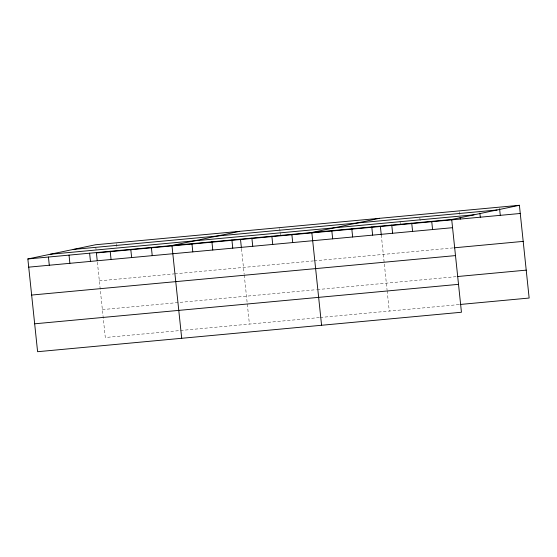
<?xml version="1.0" encoding="UTF-8"?>
<svg xmlns="http://www.w3.org/2000/svg" width="557" height="557" viewBox="0 0 557 557"><rect width="100%" height="100%" fill="white"/><g stroke="black" fill="none" stroke-linecap="round" stroke-linejoin="round"><path stroke-width="0.42" stroke-dasharray="2.79 2.09" d="M99.348 280.846L173.972 273.898M174.828 273.821L313.389 260.92M314.225 260.843L453.259 247.893M102.37 309.601L316.411 289.668M317.246 289.591L457.116 276.571M319.342 317.574L105.301 337.507L97.301 261.4M320.178 317.497L459.212 304.554M459.546 211.688L459.887 214.96M419.839 217.864L420.18 221.143M400.03 221.366L400.288 223.823M381.28 234.957L387.059 289.925M387.15 290.768L389.28 311.064M279.711 228.433L280.053 231.705M280.136 232.527L280.401 234.984M241.501 248.826L244.168 274.197M244.251 275.04L249.411 324.083M116.225 243.653L116.566 246.932M95.811 247.211L96.069 249.661"/><path stroke-width="0.84" d="M519.403 205.289L451.699 219.493L461.447 312.247L37.598 351.711L27.85 258.956L95.553 244.753L519.403 205.289L529.15 298.044L460.047 304.477M239.663 231.336L171.96 245.54L181.707 338.294M379.533 218.309L311.829 232.52L321.577 325.274M73.211 249.439L497.06 209.975M50.193 254.27L474.042 214.807M27.85 258.956L451.699 219.493M520.259 213.477L96.41 252.941L97.21 260.551M28.713 267.151L452.562 227.688M454.094 247.816L523.197 241.383M31.645 295.057L455.494 255.593M457.945 276.488L526.219 270.138M34.666 323.805L458.515 284.342M499.594 208.784L500.283 215.336M479.869 213.101L480.301 217.195M460.145 217.418L460.319 219.061M431.717 221.359L432.58 229.547M411.734 223.218L412.598 231.406M391.759 225.077L392.615 233.265M380.389 226.497L381.28 234.957M371.777 226.936L372.633 235.131M351.794 228.795L352.651 236.99M331.812 230.661L332.675 238.849M291.847 234.379L292.71 242.567M271.865 236.238L272.728 244.432M251.882 238.104L252.746 246.291M240.52 239.524L241.411 247.976M231.907 239.963L232.763 248.15M211.925 241.822L212.781 250.009M191.942 243.681L192.799 251.875M151.372 247.461L152.235 255.649M130.784 249.376L131.647 257.564M110.195 251.291L111.059 259.485M89.614 253.212L90.471 261.4M69.026 255.127L69.883 263.315M48.438 257.042L49.294 265.236"/></g></svg>
